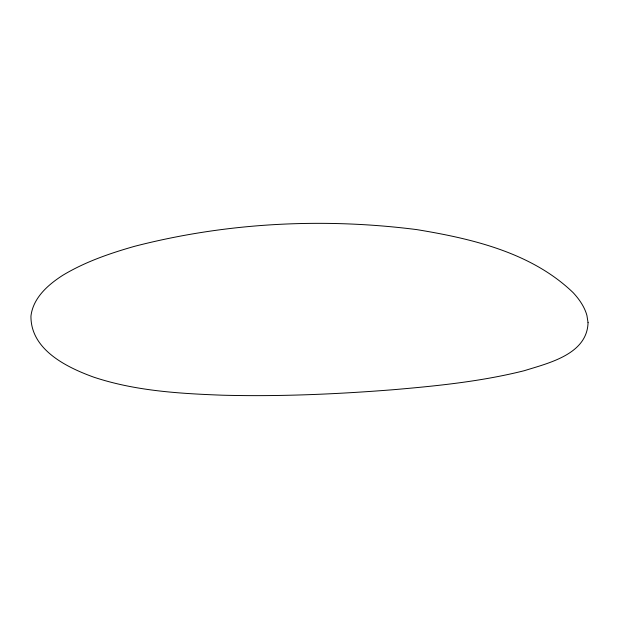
<?xml version="1.0" encoding="UTF-8"?>
<svg xmlns="http://www.w3.org/2000/svg" width="619" height="619" viewBox="0 0 619 619"><rect width="100%" height="100%" fill="white"/><g stroke="black" fill="none" stroke-linecap="round" stroke-linejoin="round"><path stroke-width="0.93" d="M588.05 322.592C587.183 354.377 548.558 363.09 524.231 370.711C481.512 381.428 437.548 385.892 393.769 389.676C336.775 394.179 279.564 396.702 222.391 395.201C179.077 393.568 135.019 390.922 93.601 377.103C66.419 367.237 30.579 349.65 30.95 316.061C33.14 297.754 48.158 284.678 62.798 275.285C85.02 261.891 109.725 253.395 134.571 246.316C226.345 222.647 322.847 217.617 416.788 229.61C472.088 238.71 531.419 252.529 573.07 292.578A966.228 177.073 2.8 0 1 586.936 315.543L588.05 322.592"/></g></svg>
